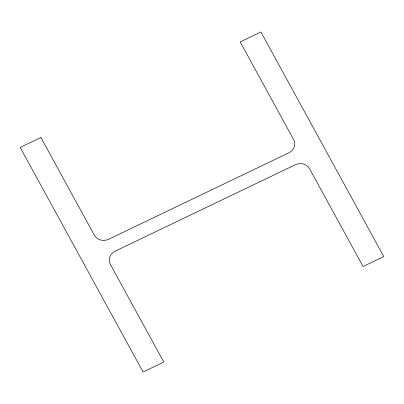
<?xml version="1.0" encoding="UTF-8"?>
<svg xmlns="http://www.w3.org/2000/svg" width="404" height="404" viewBox="0 0 404 404"><rect width="100%" height="100%" fill="white"/><g stroke="black" fill="none" stroke-linecap="round" stroke-linejoin="round"><path stroke-width="0.61" d="M40.92 137.506L20.2 147.44L143.077 371.998L163.797 362.06L110.327 264.347A10.615 9.716 -8.4 0 1 115.105 251.187L295.41 164.721A10.615 9.716 -8.4 0 1 309.61 168.781L363.08 266.494L383.8 256.56L260.923 32.002L240.203 41.94L293.673 139.653A10.615 9.716 -8.4 0 1 288.895 152.813L108.59 239.279A10.615 9.716 -8.4 0 1 94.39 235.219L40.92 137.506"/></g></svg>
